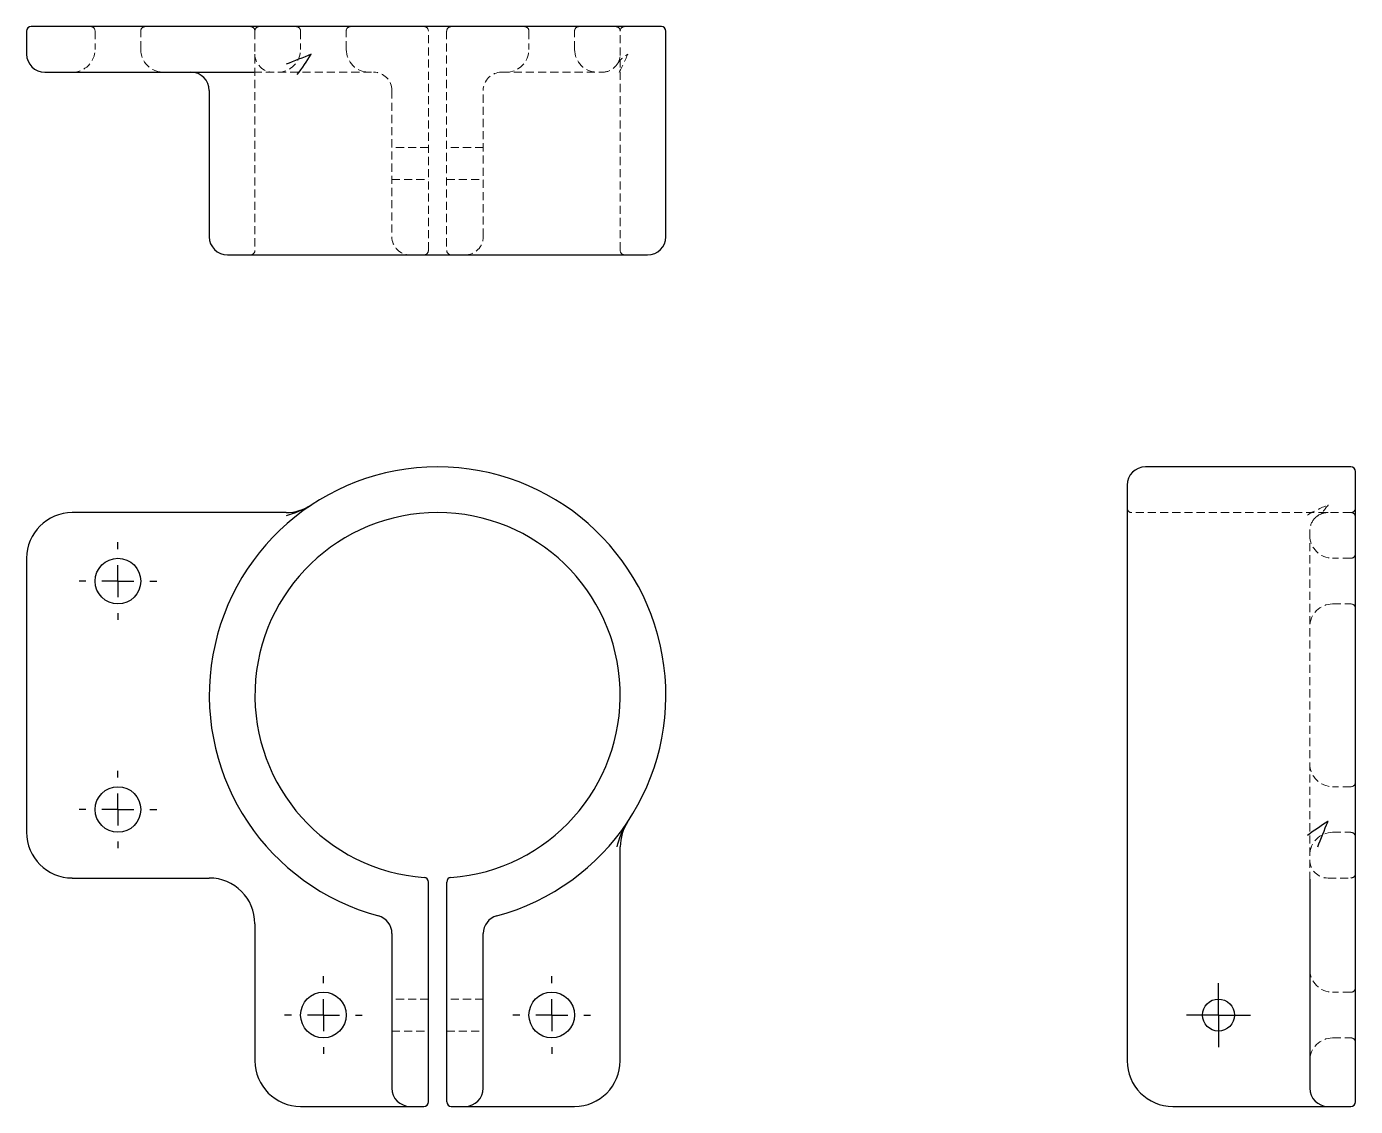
# Model space of a CAD drawing. Header units: millimetres. Extents: x 33 to 241, y 7 to 176.
import ezdxf

# ---------------------------------------------------------------- set-up
doc = ezdxf.new("R2010")
doc.units = ezdxf.units.MM
doc.linetypes.add('HIDDEN', pattern=[1.905, 1.27, -0.635])
doc.layers.add('10', color=7, linetype='Continuous')

# ---------------------------------------------------------------- blocks, each defined once
blk = doc.blocks.new('SW_CENTERMARKSYMBOL_0')
at = {"layer": '10', "color": 0}
for p, q in [((0, 5), (0, 6.07)), ((0, 0), (0, 2.5)), ((-5, 0), (-6.07, 0)), ((0, 0), (-2.5, 0)), ((0, 0), (0, -2.5)), ((0, 0), (2.5, 0)), ((5, 0), (6.07, 0)), ((0, -5), (0, -6.07))]:
    blk.add_line(p, q, dxfattribs=at)
blk = doc.blocks.new('SW_CENTERMARKSYMBOL_1')
at = {"layer": '10', "color": 0}
for p, q in [((0, 5), (0, 6.07)), ((0, 0), (0, 2.5)), ((-5, 0), (-6.07, 0)), ((0, 0), (-2.5, 0)), ((0, 0), (0, -2.5)), ((0, 0), (2.5, 0)), ((5, 0), (6.07, 0)), ((0, -5), (0, -6.07))]:
    blk.add_line(p, q, dxfattribs=at)
blk = doc.blocks.new('SW_CENTERMARKSYMBOL_2')
at = {"layer": '10', "color": 0}
for p, q in [((0, 5), (0, 6.07)), ((0, 0), (0, 2.5)), ((-5, 0), (-6.07, 0)), ((0, 0), (-2.5, 0)), ((0, 0), (0, -2.5)), ((0, 0), (2.5, 0)), ((5, 0), (6.07, 0)), ((0, -5), (0, -6.07))]:
    blk.add_line(p, q, dxfattribs=at)
blk = doc.blocks.new('SW_CENTERMARKSYMBOL_3')
at = {"layer": '10', "color": 0}
for p, q in [((0, 5), (0, 6.07)), ((0, 0), (0, 2.5)), ((-5, 0), (-6.07, 0)), ((0, 0), (-2.5, 0)), ((0, 0), (0, -2.5)), ((0, 0), (2.5, 0)), ((5, 0), (6.07, 0)), ((0, -5), (0, -6.07))]:
    blk.add_line(p, q, dxfattribs=at)
blk = doc.blocks.new('SW_CENTERMARKSYMBOL_4')
at = {"layer": '10', "color": 0}
for p, q in [((0, 2.5), (0, 5)), ((0, 0), (0, 2.5)), ((-2.5, 0), (-5, 0)), ((0, 0), (-2.5, 0)), ((0, 0), (0, -2.5)), ((0, 0), (2.5, 0)), ((2.5, 0), (5, 0)), ((0, -2.5), (0, -5))]:
    blk.add_line(p, q, dxfattribs=at)

msp = doc.modelspace()

# ---------------------------------------------------------------- linework, layer by layer
at = {"color": 7, "linetype": 'Continuous', "lineweight": 25}
for p, q in [((33, 175.14), (33, 171.57)), ((40.14, 175.86), (33.71, 175.86)), ((73.6, 175.86), (40.14, 175.86)), ((77.94, 175.86), (73.6, 175.86)), ((132.29, 175.86), (77.94, 175.86)), ((133, 143), (133, 175.14)), ((35.86, 168.71), (40.14, 168.71)), ((40.14, 168.71), (68.54, 168.71)), ((61.57, 165.86), (61.57, 143)), ((64.43, 140.14), (130.14, 140.14)), ((240.14, 107), (208, 107)), ((240.86, 51.94), (240.86, 106.29)), ((205.14, 104.14), (205.14, 39.55)), ((73.6, 99.86), (40.14, 99.86)), ((33, 92.71), (33, 49.86)), ((240.86, 47.6), (240.86, 51.94)), ((125.86, 14.14), (125.86, 47.6)), ((240.86, 14.14), (240.86, 47.6)), ((40.14, 42.71), (61.57, 42.71)), ((95.86, 14.14), (95.86, 42.08)), ((98.71, 42.08), (98.71, 14.14)), ((233.71, 42.54), (233.71, 14.14)), ((205.14, 39.55), (205.14, 34.03)), ((68.71, 35.57), (68.71, 14.14)), ((90.14, 34.03), (90.14, 14.14)), ((104.43, 14.14), (104.43, 34.03)), ((205.14, 34.03), (205.14, 14.14)), ((90.14, 14.14), (90.14, 9.86)), ((95.86, 7.71), (95.86, 14.14)), ((98.71, 14.14), (98.71, 7.71)), ((104.43, 9.86), (104.43, 14.14)), ((233.71, 14.14), (233.71, 9.86)), ((240.86, 7.71), (240.86, 14.14)), ((75.86, 7), (87.29, 7)), ((87.29, 7), (93, 7)), ((93, 7), (95.14, 7)), ((99.43, 7), (101.57, 7)), ((101.57, 7), (107.29, 7)), ((107.29, 7), (118.71, 7)), ((212.29, 7), (230.86, 7)), ((230.86, 7), (236.57, 7)), ((236.57, 7), (240.14, 7))]:
    msp.add_line(p, q, dxfattribs=at)
at = {"color": 7, "linetype": 'HIDDEN', "lineweight": 18}
for p, q in [((43.71, 175.14), (43.71, 172.29)), ((50.86, 172.29), (50.86, 175.14)), ((68.71, 175.14), (68.71, 140.86)), ((75.86, 175.14), (75.86, 172.29)), ((83, 172.29), (83, 175.14)), ((95.86, 140.86), (95.86, 175.14)), ((98.71, 175.14), (98.71, 140.86)), ((111.57, 175.14), (111.57, 172.29)), ((118.71, 172.29), (118.71, 175.14)), ((125.86, 140.86), (125.86, 175.14)), ((68.54, 168.71), (87.29, 168.71)), ((107.29, 168.71), (123, 168.71)), ((90.14, 165.86), (90.14, 143)), ((104.43, 143), (104.43, 165.86)), ((95.86, 156.93), (90.14, 156.93)), ((104.43, 156.93), (98.71, 156.93)), ((90.14, 151.93), (95.86, 151.93)), ((98.71, 151.93), (104.43, 151.93)), ((240.14, 99.86), (205.86, 99.86)), ((233.71, 97), (233.71, 42.54)), ((240.14, 92.71), (237.29, 92.71)), ((237.29, 85.57), (240.14, 85.57)), ((240.14, 57), (237.29, 57)), ((237.29, 49.86), (240.14, 49.86)), ((236.57, 42.71), (240.14, 42.71)), ((95.86, 23.79), (90.14, 23.79)), ((104.43, 23.79), (98.71, 23.79)), ((240.14, 24.86), (237.29, 24.86)), ((90.14, 18.79), (95.86, 18.79)), ((98.71, 18.79), (104.43, 18.79)), ((237.29, 17.71), (240.14, 17.71))]:
    msp.add_line(p, q, dxfattribs=at)
at = {"color": 7, "linetype": 'Continuous', "lineweight": 25}
for centre, radius in [((47.29, 89.14), 3.57), ((47.29, 53.43), 3.57), ((79.43, 21.29), 3.57), ((115.14, 21.29), 3.57), ((219.43, 21.29), 2.5)]:
    msp.add_circle(centre, radius, dxfattribs=at)
for centre, radius, start, end in [((33.71, 175.14), 0.714, 90, 180), ((132.29, 175.14), 0.714, 0, 90), ((35.86, 171.57), 2.86, 180, 270), ((58.71, 165.86), 2.86, 0, 90), ((64.43, 143), 2.86, 180, 270), ((130.14, 143), 2.86, 270, 0), ((97.29, 71.29), 35.71, 285.0261, 254.9739), ((208, 104.14), 2.86, 90, 180), ((240.14, 106.29), 0.714, 0, 90), ((40.14, 92.71), 7.14, 90, 180), ((97.29, 71.29), 28.57, 274.1961, 265.8039), ((73.6, 107), 7.14, 270, 303.5573), ((133, 47.6), 7.14, 146.4427, 180), ((40.14, 49.86), 7.14, 180, 270), ((61.57, 35.57), 7.14, 0, 90), ((95.14, 42.08), 0.714, 0, 85.8039), ((99.43, 42.08), 0.714, 94.1961, 180), ((87.29, 34.03), 2.86, 0, 74.9739), ((107.29, 34.03), 2.86, 105.0261, 180), ((75.86, 14.14), 7.14, 180, 270), ((118.71, 14.14), 7.14, 270, 0), ((212.29, 14.14), 7.14, 180, 270), ((93, 9.86), 2.86, 180, 270), ((101.57, 9.86), 2.86, 270, 0), ((236.57, 9.86), 2.86, 180, 270), ((95.14, 7.71), 0.714, 270, 0), ((99.43, 7.71), 0.714, 180, 270), ((240.14, 7.71), 0.714, 270, 0)]:
    msp.add_arc(centre, radius, start, end, dxfattribs=at)
at = {"color": 7, "linetype": 'HIDDEN', "lineweight": 18}
for centre, radius, start, end in [((43, 175.14), 0.714, 0, 90), ((51.57, 175.14), 0.714, 90, 180), ((68, 175.14), 0.714, 0, 90), ((69.43, 175.14), 0.714, 90, 180), ((75.14, 175.14), 0.714, 0, 90), ((83.71, 175.14), 0.714, 90, 180), ((95.14, 175.14), 0.714, 0, 90), ((99.43, 175.14), 0.714, 90, 180), ((110.86, 175.14), 0.714, 0, 90), ((119.43, 175.14), 0.714, 90, 180), ((125.14, 175.14), 0.714, 0, 90), ((126.57, 175.14), 0.714, 90, 180), ((40.14, 172.29), 3.57, 270, 0), ((54.43, 172.29), 3.57, 180, 270), ((71.57, 171.57), 2.86, 180, 270), ((72.29, 172.29), 3.57, 270, 0), ((86.57, 172.29), 3.57, 180, 270), ((108, 172.29), 3.57, 270, 0), ((122.29, 172.29), 3.57, 180, 270), ((123, 171.57), 2.86, 325.7733, 0), ((87.29, 165.86), 2.86, 0, 90), ((107.29, 165.86), 2.86, 90, 180), ((93, 143), 2.86, 180, 270), ((101.57, 143), 2.86, 270, 0), ((68, 140.86), 0.714, 270, 0), ((95.14, 140.86), 0.714, 270, 0), ((99.43, 140.86), 0.714, 180, 270), ((126.57, 140.86), 0.714, 180, 270), ((205.86, 100.57), 0.714, 180, 270), ((236.57, 97), 2.86, 90, 124.2267), ((240.14, 100.57), 0.714, 270, 0), ((240.14, 99.14), 0.714, 0, 90), ((237.29, 96.29), 3.57, 180, 270), ((240.14, 93.43), 0.714, 270, 0), ((237.29, 82), 3.57, 90, 180), ((240.14, 84.86), 0.714, 0, 90), ((237.29, 60.57), 3.57, 180, 270), ((240.14, 57.71), 0.714, 270, 0), ((237.29, 46.29), 3.57, 90, 180), ((240.14, 49.14), 0.714, 0, 90), ((236.57, 45.57), 2.86, 180, 270), ((240.14, 43.43), 0.714, 270, 0), ((237.29, 28.43), 3.57, 180, 270), ((240.14, 25.57), 0.714, 270, 0), ((237.29, 14.14), 3.57, 90, 180), ((240.14, 17), 0.714, 0, 90)]:
    msp.add_arc(centre, radius, start, end, dxfattribs=at)
at = {"color": 7, "linetype": 'Continuous', "lineweight": 25}
for points, knots in [([(77.54, 171.57), (77.54, 171.57), (77.54, 171.57), (76.26, 171.01), (74.82, 170.45), (73.6, 169.96)], [-0.0008549, -0.0008549, -0.0008549, -0.0008549, 0, 0, 0.3030299, 0.3030299, 0.3030299, 0.3030299]), ([(75.35, 168.36), (76.13, 169.32), (76.83, 170.45), (77.54, 171.57), (77.54, 171.57), (77.54, 171.57)], [-0.0008549, -0.0008549, -0.0008549, -0.0008549, 0.3021749, 0.3021749, 0.3030299, 0.3030299, 0.3030299, 0.3030299]), ([(77.54, 101.05), (77.54, 101.05), (77.54, 101.04), (76.26, 100.19), (74.82, 99.69), (73.6, 99.36)], [-0.0008549, -0.0008549, -0.0008549, -0.0008549, 0, 0, 0.3030299, 0.3030299, 0.3030299, 0.3030299]), ([(125.36, 47.6), (125.69, 48.82), (126.19, 50.26), (127.04, 51.54), (127.05, 51.54), (127.05, 51.54)], [-0.3038848, -0.3038848, -0.3038848, -0.3038848, -0.0008549, -0.0008549, 0, 0, 0, 0]), ([(236.57, 51.54), (236.57, 51.54), (236.57, 51.54), (235.45, 50.83), (234.32, 50.13), (233.36, 49.35)], [-0.3038848, -0.3038848, -0.3038848, -0.3038848, -0.3030299, -0.3030299, 0, 0, 0, 0]), ([(234.96, 47.6), (235.45, 48.82), (236.01, 50.26), (236.57, 51.54), (236.57, 51.54), (236.57, 51.54)], [-0.3038848, -0.3038848, -0.3038848, -0.3038848, -0.0008549, -0.0008549, 0, 0, 0, 0])]:
    msp.add_open_spline(points, degree=3, knots=knots, dxfattribs=at)
at = {"color": 7, "linetype": 'HIDDEN', "lineweight": 18}
for points, knots in [([(125.36, 169.96), (125.69, 170.45), (126.19, 171.01), (127.04, 171.57), (127.05, 171.57), (127.05, 171.57)], [-0.3038848, -0.3038848, -0.3038848, -0.3038848, -0.0008549, -0.0008549, 0, 0, 0, 0]), ([(127.05, 171.57), (127.05, 171.57), (127.04, 171.57), (126.57, 170.45), (126.08, 169.32), (125.47, 168.36)], [-0.3038848, -0.3038848, -0.3038848, -0.3038848, -0.3030299, -0.3030299, 0, 0, 0, 0]), ([(233.36, 99.47), (234.32, 100.08), (235.45, 100.57), (236.57, 101.04), (236.57, 101.05), (236.57, 101.05)], [-0.0008549, -0.0008549, -0.0008549, -0.0008549, 0.3021749, 0.3021749, 0.3030299, 0.3030299, 0.3030299, 0.3030299]), ([(236.57, 101.05), (236.57, 101.05), (236.57, 101.04), (236.01, 100.19), (235.45, 99.69), (234.96, 99.36)], [-0.0008549, -0.0008549, -0.0008549, -0.0008549, 0, 0, 0.3030299, 0.3030299, 0.3030299, 0.3030299])]:
    msp.add_open_spline(points, degree=3, knots=knots, dxfattribs=at)
for points in [[(123, 168.71), (123.72, 168.71), (124.38, 168.97), (124.92, 169.46)], [(124.92, 169.46), (125.08, 169.6), (125.23, 169.77), (125.36, 169.96)], [(234.46, 98.92), (233.97, 98.38), (233.71, 97.72), (233.71, 97)], [(234.96, 99.36), (234.77, 99.23), (234.6, 99.08), (234.46, 98.92)]]:
    msp.add_open_spline(points, degree=3, dxfattribs=at)

# ---------------------------------------------------------------- block references
at = {"layer": '10'}
for name, p in [('SW_CENTERMARKSYMBOL_3', (47.29, 89.14)), ('SW_CENTERMARKSYMBOL_2', (47.29, 53.43)), ('SW_CENTERMARKSYMBOL_1', (79.43, 21.29)), ('SW_CENTERMARKSYMBOL_0', (115.14, 21.29)), ('SW_CENTERMARKSYMBOL_4', (219.43, 21.29))]:
    msp.add_blockref(name, p, dxfattribs=at)

doc.saveas('drawing.dxf')
